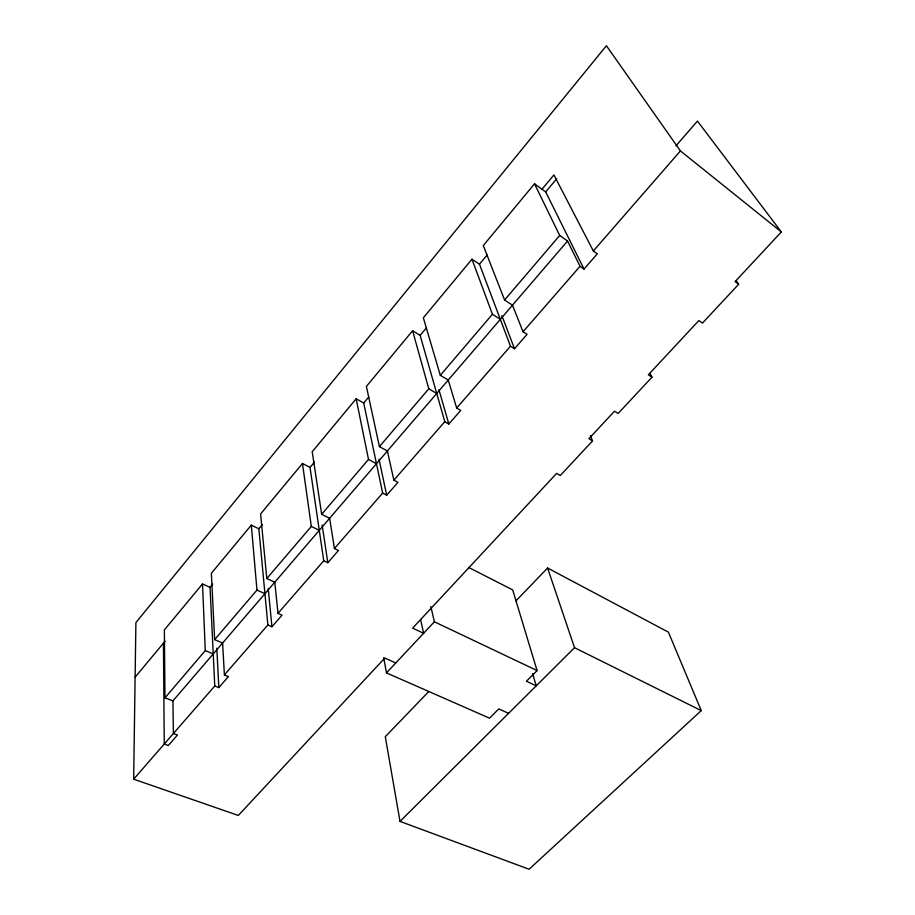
<?xml version="1.0" encoding="UTF-8"?>
<svg xmlns="http://www.w3.org/2000/svg" width="915" height="915" viewBox="0 0 915 915"><rect width="100%" height="100%" fill="white"/><g stroke="black" fill="none" stroke-linecap="round" stroke-linejoin="round"><path stroke-width="1.37" d="M395.795 662.963L384.792 658.057L238.312 815.448L133.659 779.18L135.9 622.612L606.416 45.75L680.44 150.918L781.341 231.941L735.111 281.614L738.645 284.279L702.446 323.087L698.877 320.536L648.38 374.807L651.972 377.197L618.128 413.477L614.525 411.19L588.928 438.697L592.554 440.904L560.277 475.514L556.64 473.387L412.631 628.136L423.622 633.271L420.591 619.466M133.659 779.18L214.762 685.987L210.05 587.304L202.512 583.964L164.368 629.92L164.986 697.825L172.924 700.901L173.404 733.51L177.453 735.019L168.291 745.519L164.254 744.032L163.43 643.199M224.392 674.927L267.866 624.979L258.853 528.767L251.305 525.141L211.365 573.282L214.648 639.642L222.608 642.993L224.392 674.927L228.441 676.585L218.822 687.611L214.762 685.987M277.988 613.347L323.75 560.758L310.025 467.405L302.465 463.482L260.592 513.956L266.814 578.543L274.786 582.192L277.988 613.347L282.049 615.155L271.927 626.752L267.866 624.979M541.989 189.233L553.918 174.925L593.343 250.996L597.323 253.832L584.022 269.09L545.695 191.921L534.52 183.812L483.292 245.552L504.588 300.017L512.491 305.187L523.048 331.756L527.074 334.352L514.516 348.752L510.49 346.202L479.471 264.195L471.968 259.208L423.348 317.802L440.309 375.31L448.247 380.057L456.676 408.033L460.714 410.4L448.842 424.011L444.793 421.678L420.134 335.359L412.596 330.761L366.389 386.439L379.416 446.634L387.377 450.981L393.885 480.169L397.945 482.331L386.702 495.221L382.642 493.094L363.713 403.012L356.164 398.768L312.209 451.747L321.668 514.287L329.64 518.267L334.41 548.508L338.47 550.487L327.81 562.702L323.75 560.758M135.123 677.146L165.123 641.175M210.05 587.304L212.703 584.113M258.853 528.767L262.239 524.718M310.025 467.405L314.451 462.098M363.713 403.012L368.825 396.881M420.134 335.359L426.401 327.844M479.471 264.195L487.306 254.805M545.695 191.921L556.766 178.677M164.986 697.825L205.28 650.622L202.512 583.964M214.648 639.642L256.966 590.072L251.305 525.141M266.814 578.543L311.306 526.422L302.465 463.482M321.668 514.287L368.505 459.422L356.164 398.768M379.416 446.634L428.792 388.795L412.596 330.761M440.309 375.31L492.43 314.257L471.968 259.208M504.588 300.017L559.694 235.464L534.52 183.812M172.924 700.901L567.552 241.022L559.694 235.464M675.945 145.874L697.447 121.077L781.341 231.941M334.41 548.508L382.642 493.094M393.885 480.169L444.793 421.678M456.676 408.033L510.49 346.202M523.048 331.756L580.03 266.299L567.552 241.022M593.343 250.996L680.44 150.918M508.614 713.311L498.778 708.919L489.525 718.183L386.485 672.902L434.373 621.788L430.874 606.611M428.838 691.454L385.295 736.701L400.004 821.395L529.099 869.25L701.256 710.612L668.408 632.151L547.593 568.021L515.923 600.938M468.56 567.391L512.686 589.9L537.082 670.569L526.411 681.252L536.224 685.838L532.564 673.554M400.004 821.395L574.54 647.706L547.593 568.021M205.28 650.622L213.229 653.916M256.966 590.072L264.938 593.663M434.373 621.788L537.082 670.569M311.306 526.422L319.278 530.345M574.54 647.706L701.256 710.612M368.505 459.422L376.465 463.699M428.792 388.795L436.729 393.461M492.43 314.257L500.333 319.346M580.03 266.299L584.022 269.09M736.301 280.733L738.645 284.279M650.039 373.4L651.972 377.197M590.324 435.643L592.554 440.904M501.889 315.652L514.516 348.752M438.937 389.744L448.842 424.011M379.004 459.181L386.702 495.221M383.682 657.645L386.485 672.902M322.16 525.084L327.81 562.702M268.232 588.562L271.927 626.752M216.809 648.152L218.822 687.611"/></g></svg>
